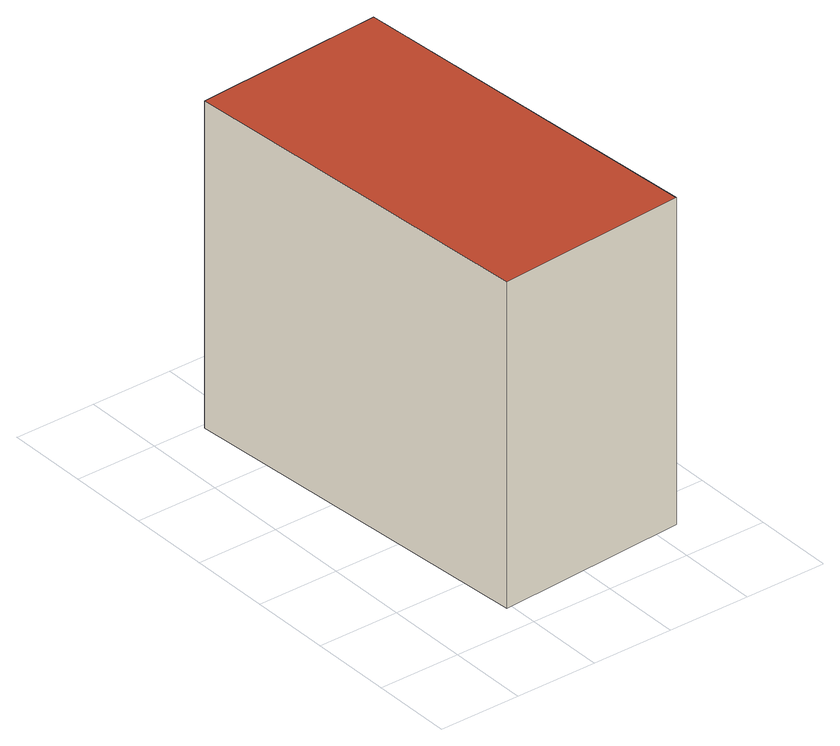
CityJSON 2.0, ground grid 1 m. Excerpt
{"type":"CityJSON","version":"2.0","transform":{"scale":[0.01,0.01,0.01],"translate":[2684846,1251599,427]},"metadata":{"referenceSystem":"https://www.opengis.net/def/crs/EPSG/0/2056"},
"CityObjects":{
"building1":{"type":"Building","attributes":{"class":"BB07","Herkunft":"EE_LB_2007","QualitaetStatus":1,"FileCreationDate":"2012-02-23","Region":3,"GebaeudeStatus":1},"children":["building1-1"]},
"building1-1":{"type":"BuildingPart","attributes":{"Geomtype":1},"parents":["building1"],"geometry":[{"type":"MultiSurface","lod":"2","boundaries":[[[0,1,2,3]],[[0,4,5,1]],[[3,6,4,0]],[[1,5,7,2]],[[2,7,6,3]],[[5,4,6,7]]],"semantics":{"surfaces":[{"type":"GroundSurface"},{"type":"WallSurface"},{"type":"RoofSurface"}],"values":[0,1,1,1,1,2]}}]}
},
"vertices":[
[94,36,98],[62,495,98],[296,511,98],[328,52,98],[94,36,498],[62,495,498],[328,52,498],[296,511,498]
]}
